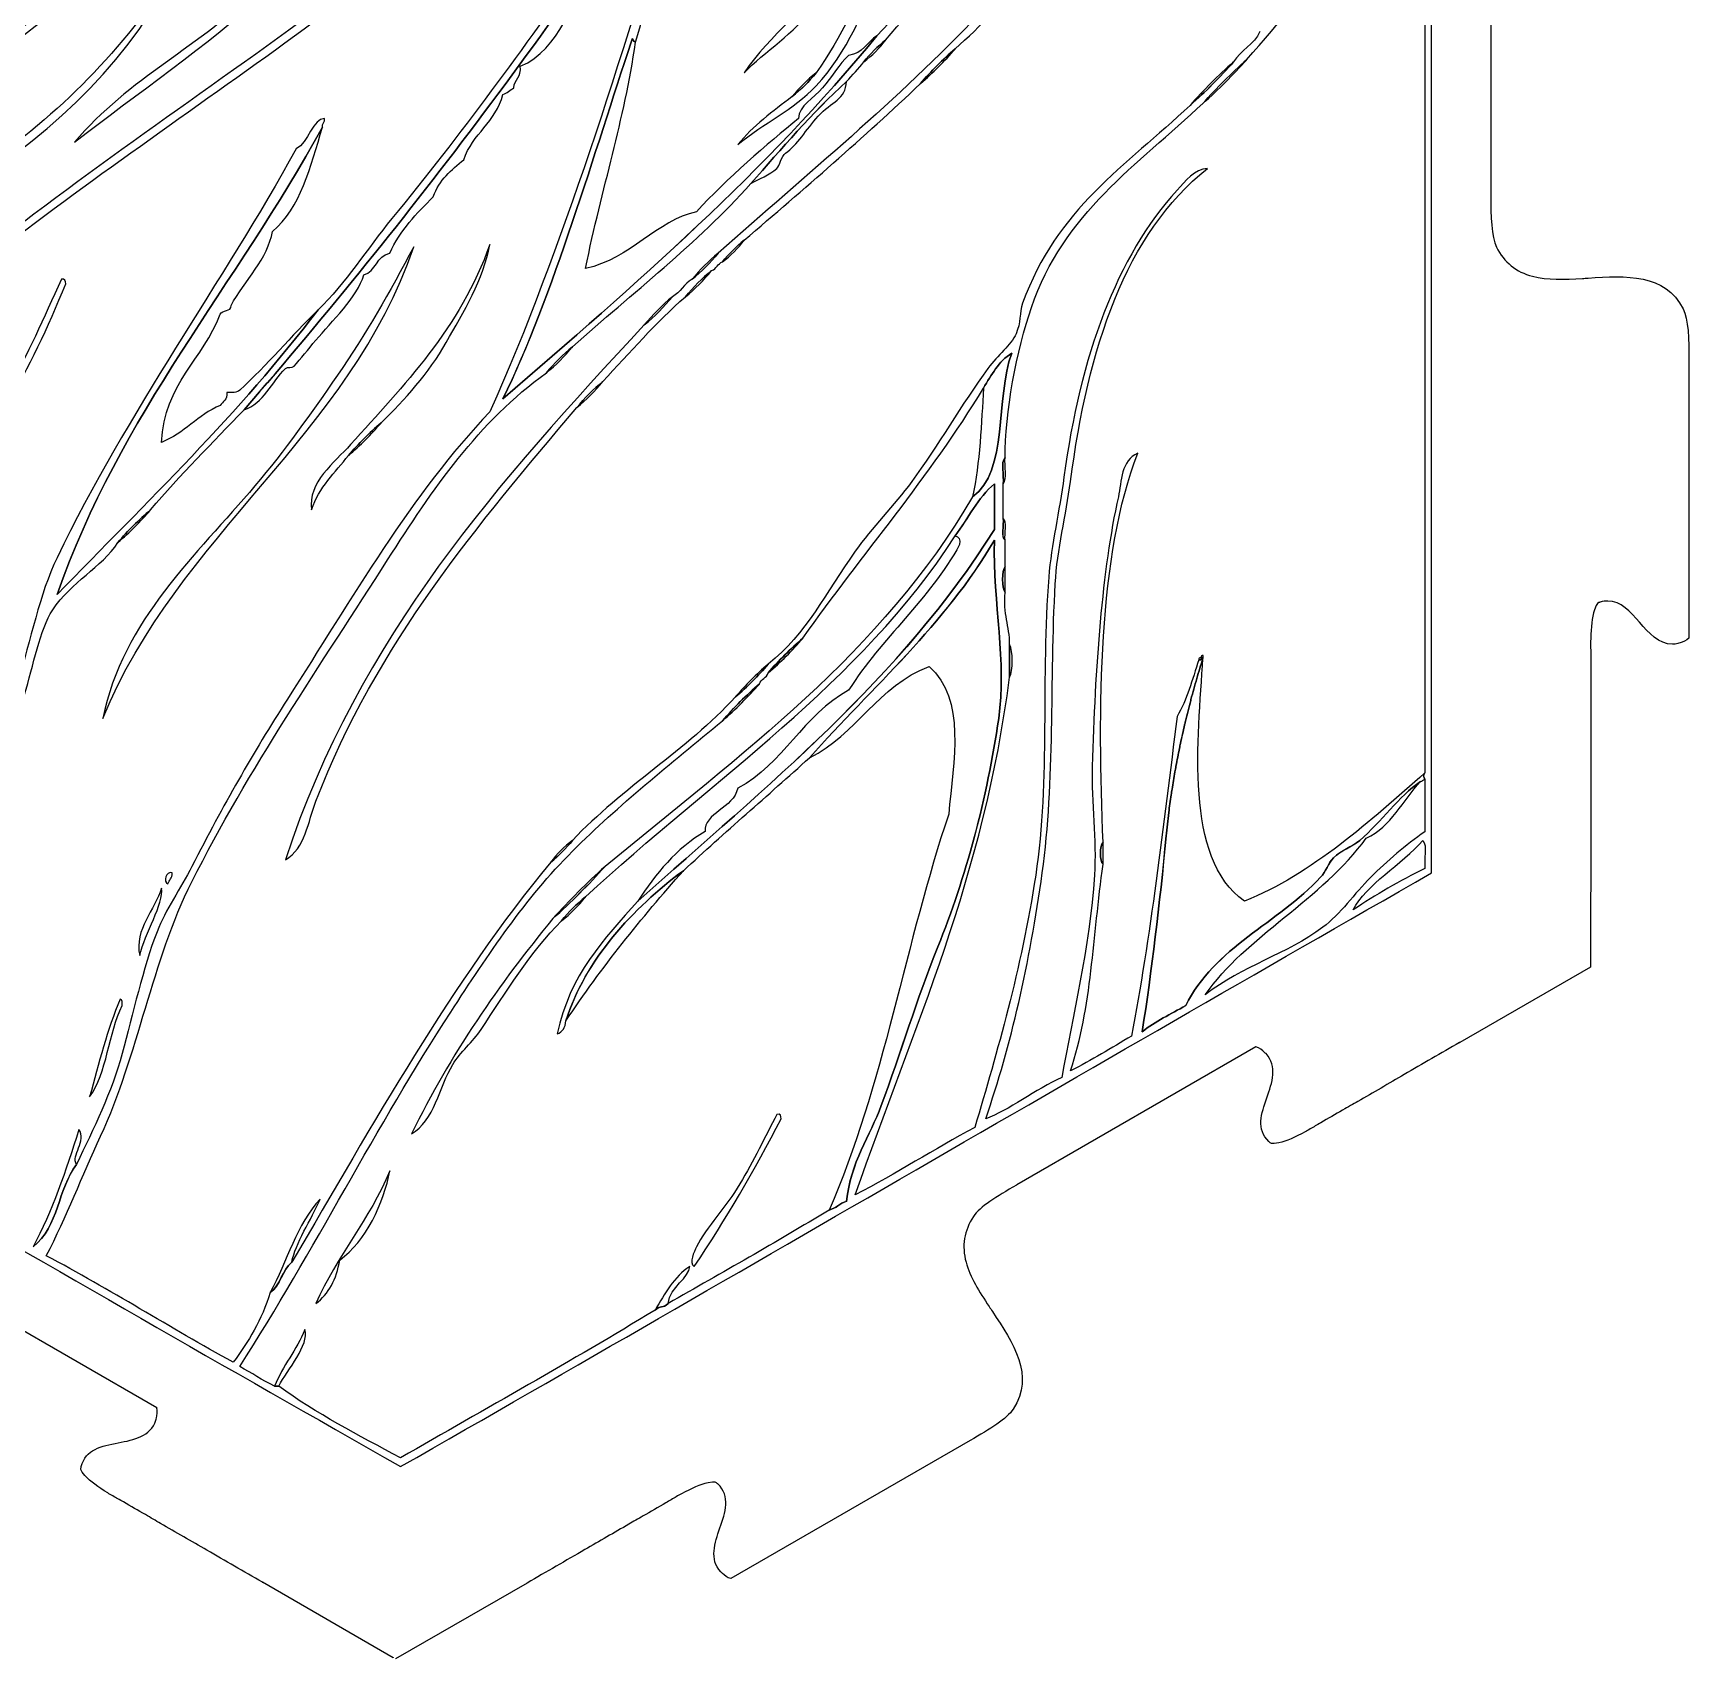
# Model space of a CAD drawing. Extents: x 6 to 396, y 3 to 221.
# Drawn here: x 266.9 to 396.4, y 3.6 to 130.7 of the extents above; entities that cross this region are included whole.
import ezdxf

# ---------------------------------------------------------------- set-up
doc = ezdxf.new("R2010")
doc.units = 0
doc.layers.get('0').update_dxf_attribs({"linetype": 'CONTINUOUS'})

msp = doc.modelspace()

# ---------------------------------------------------------------- linework, layer by layer
at = {"color": 2}
for points in [[(380.96475, 139.75725), (380.96325, 118.1475), (380.95875, 118.15125), (380.9565, 118.1505)], [(396.447, 105.00825), (396.447, 83.40225)], [(388.773, 69.42075), (388.7715, 69.42075), (388.74375, 57.67425)]]:
    msp.add_lwpolyline(points, dxfattribs=at)
at = {"color": 5}
for points in [[(333.6195, 130.1835)], [(330.72825, 128.9925)], [(361.85625, 128.652)], [(328.176, 127.632)], [(336.34125, 126.7815)], [(357.4335, 125.08125)], [(325.7955, 121.33875)], [(320.5215, 113.514)], [(320.862, 112.833)], [(316.94925, 110.112)], [(317.97, 110.112)], [(309.12525, 106.19925)], [(343.485, 105.68925)], [(286.67175, 104.49825)], [(283.0995, 102.79725)], [(309.46575, 101.43675)], [(291.60525, 97.69425)], [(342.97425, 97.524)], [(276.12525, 93.44175)], [(342.80475, 92.7615)], [(339.40275, 90.72075)], [(342.97425, 86.9775)], [(327.156, 83.406)], [(343.31475, 82.89525)], [(358.44075, 81.831)], [(358.44375, 81.87525)], [(358.45425, 82.0455)], [(358.45425, 81.87525)], [(323.75325, 79.83375)], [(321.88275, 78.81375)], [(375.804, 72.8595)], [(307.4235, 65.88525)], [(350.6295, 65.715)], [(277.4865, 64.18425)], [(310.146, 63.16425)], [(307.59375, 61.4625)], [(275.27475, 58.57125)], [(337.70175, 59.2515)], [(273.744, 55.16925)], [(308.6145, 53.46825)], [(325.1145, 46.15425)], [(270.51225, 44.96325)], [(290.92425, 34.75725)], [(285.48075, 32.20575)], [(315.58875, 30.84525)], [(288.20325, 29.31375)]]:
    msp.add_lwpolyline(points, close=True, dxfattribs=at)
at = {"color": 7}
for points in [[(269.4915, 111.132)], [(290.754, 103.9875)], [(288.71325, 93.44175)], [(375.804, 65.376)], [(367.80975, 60.783)], [(329.19675, 38.66925)]]:
    msp.add_lwpolyline(points, close=True, dxfattribs=at)
at = {"color": 1}
for points in [[(388.752, 57.67575), (378.52125, 51.7635), (378.51675, 51.765), (378.52275, 51.771), (378.51825, 51.7725), (378.51675, 51.771)], [(362.5845, 51.4245), (362.5875, 51.4275), (362.574, 51.4275), (343.8705, 40.62675), (343.872, 40.62975), (343.863, 40.62375)], [(276.60675, 23.18325), (276.6105, 23.1825), (276.60375, 23.1945), (257.89875, 33.9915), (257.90175, 33.9915), (257.892, 33.996)], [(340.2285, 20.64), (321.513, 9.83475)], [(295.10325, 3.64725), (284.86875, 9.5505), (284.868, 9.555), (284.87625, 9.5535), (284.8755, 9.558), (284.87325, 9.55875)], [(305.574, 9.49125), (305.5695, 9.49275), (295.2735, 3.56325)]]:
    msp.add_lwpolyline(points, dxfattribs=at)
at = {"color": 7}
for points in [[(314.0595, 130.01325), (317.48475, 142.10175), (321.255, 155.16825), (325.28625, 166.92525)], [(248.39775, 125.079), (261.85575, 135.831), (274.5015, 147.396), (284.799, 161.31)], [(376.31475, 65.0355), (376.31475, 96.2205), (376.31475, 127.4055), (376.31475, 158.5905)], [(270.1725, 122.18925), (279.93975, 129.828), (291.85875, 136.791), (296.538, 150.08475)], [(283.43925, 101.2665), (296.42325, 116.23575), (308.4465, 132.16575), (319.3305, 149.23425)], [(361.85775, 128.65275), (367.16925, 134.511), (371.53575, 141.315), (375.63525, 148.38525)], [(375.80325, 148.3815), (375.80325, 123.2055), (375.80325, 98.0325), (375.80325, 72.8565)], [(346.54875, 147.363), (342.27525, 141.52125), (337.866, 135.723), (332.9415, 130.52325)], [(333.62175, 130.18275), (338.268, 135.6825), (342.924, 141.16875), (347.229, 147.02325)], [(265.91925, 130.35225), (272.2005, 135.26475), (278.7945, 140.022), (284.63025, 145.32075)], [(328.17675, 126.6105), (333.00675, 131.72025), (333.89475, 140.484), (338.04225, 146.34225)], [(317.28975, 142.94025), (312.81525, 128.5905), (308.47125, 114.11025), (302.66025, 101.09625)], [(255.03225, 106.02825), (269.48625, 119.1315), (287.163, 129.01125), (301.8105, 141.9195)], [(339.06225, 129.50325), (343.0245, 133.03425), (346.66425, 137.35425), (349.60875, 141.75075)], [(299.601, 140.7285), (282.23925, 126.22575), (261.46875, 115.131), (246.5295, 98.2035)], [(310.146, 136.476), (305.28, 129.5055), (300.396, 122.80725), (295.0065, 116.23425)], [(329.367, 136.13625), (327.6255, 132.54075), (324.57525, 130.69725), (322.56225, 127.63125)], [(333.1095, 136.9875), (331.6065, 133.6275), (330.141, 130.3185), (328.176, 127.63125)], [(241.0845, 103.30725), (251.97075, 114.53475), (270.138, 119.95425), (277.656, 135.11625)], [(277.656, 135.11625), (273.53175, 128.9385), (268.51425, 123.9315), (262.347, 119.80725)], [(284.46075, 134.0955), (280.1295, 129.79875), (274.41225, 127.21725), (270.1725, 122.18925)], [(267.789, 132.56325), (262.8045, 128.40375), (257.733, 124.19775), (252.30975, 120.65625)], [(340.9335, 132.22425), (334.61175, 125.505), (327.41025, 119.6655), (320.5215, 113.514)], [(322.56225, 127.63125), (324.1395, 129.2985), (326.4915, 130.71975), (328.005, 132.73425)], [(362.87775, 130.86375), (362.46525, 129.8025), (361.3905, 129.40275), (360.837, 128.4825)], [(332.9415, 130.52325), (324.28275, 119.96025), (314.00625, 111.015), (303.684, 102.117)], [(303.684, 102.117), (307.5675, 110.01825), (310.93425, 121.72275), (313.71975, 130.01325)], [(313.71975, 130.01325), (313.91625, 130.599), (313.674, 130.18875), (314.0595, 130.01325)], [(331.92075, 128.48175), (332.41575, 129.12), (332.9835, 129.687), (333.62175, 130.18275)], [(330.56025, 126.951), (331.03125, 127.44375), (331.4895, 127.94925), (331.92075, 128.48175)], [(336.34125, 126.78225), (337.1775, 127.76025), (338.085, 128.66775), (339.06225, 129.50325)], [(360.837, 128.4825), (359.77425, 127.27725), (358.64025, 126.14325), (357.435, 125.0805)], [(358.45575, 125.25075), (359.51925, 126.45525), (360.6525, 127.59), (361.85775, 128.65275)], [(323.076, 118.956), (325.4985, 121.69425), (327.858, 124.49325), (330.56025, 126.951)], [(328.176, 127.63125), (327.624, 126.93675), (327, 126.31275), (326.3055, 125.76075)], [(322.053, 122.01825), (324.11925, 123.70275), (326.382, 124.713), (328.17675, 126.6105)], [(326.3055, 125.76075), (324.78825, 124.61325), (323.25375, 123.48225), (322.053, 122.01825)], [(322.56225, 114.53475), (327.2325, 118.53975), (331.8945, 122.553), (336.34125, 126.78225)], [(357.435, 125.0805), (352.38225, 120.3345), (346.97925, 116.9775), (344.337, 109.6005)], [(345.018, 109.2615), (347.5365, 116.61975), (353.2785, 120.40125), (358.45575, 125.25075)], [(268.81125, 86.80725), (273.75225, 100.974), (282.8295, 111.0045), (289.563, 123.37875)], [(289.7325, 124.059), (288.84675, 124.062), (288.45525, 122.18475), (287.52225, 121.677)], [(289.563, 123.37875), (289.54125, 123.684), (289.77075, 123.73725), (289.7325, 124.059)], [(287.52225, 121.677), (281.757, 111.27525), (274.3515, 101.16075), (268.81125, 89.6985)], [(348.078, 95.6535), (349.45725, 106.1325), (352.3635, 115.023), (358.79475, 120.14775)], [(358.79475, 120.14775), (357.8295, 120.11625), (357.0315, 119.1225), (356.4135, 118.44675)], [(309.1275, 106.1985), (313.82775, 110.40075), (318.8655, 114.264), (323.076, 118.956)], [(356.4135, 118.44675), (351.69075, 113.28675), (348.825, 105.41775), (347.56875, 95.99325)], [(295.0065, 116.23425), (293.052, 113.85), (291.41175, 111.1845), (289.22325, 109.0905)], [(272.3835, 77.11125), (278.2875, 91.506), (291.70275, 99.29625), (296.70825, 114.02325)], [(296.70825, 114.02325), (294.84375, 110.472), (292.9275, 107.1315), (290.754, 103.9875)], [(302.66175, 114.19425), (300.3675, 107.6805), (295.8945, 103.1355), (291.7755, 98.54475)], [(299.25975, 106.53975), (300.61575, 108.93), (302.15775, 111.456), (302.66175, 114.19425)], [(320.86125, 112.83375), (321.357, 113.472), (321.924, 114.039), (322.56225, 114.53475)], [(320.5215, 113.514), (319.9125, 112.7625), (319.2315, 112.0815), (318.48, 111.4725)], [(320.01075, 112.1535), (320.406, 112.26825), (320.46675, 112.71825), (320.86125, 112.83375)], [(269.151, 111.4725), (266.38275, 105.387), (264.0105, 99.99375), (259.96575, 95.313)], [(269.4915, 111.132), (269.47275, 111.33975), (269.4405, 111.53475), (269.151, 111.4725)], [(318.48, 111.4725), (317.86725, 111.12225), (317.562, 110.463), (316.9485, 110.112)], [(317.97, 110.112), (318.579, 110.86275), (319.25925, 111.543), (320.01075, 112.1535)], [(259.2855, 93.612), (263.622, 98.85825), (266.6625, 104.14125), (269.4915, 111.132)], [(311.5065, 103.47825), (313.6185, 105.73125), (315.627, 108.08775), (317.97, 110.112)], [(316.9485, 110.112), (316.2825, 109.3035), (315.54525, 108.56625), (314.7375, 107.901)], [(289.22325, 109.0905), (283.09425, 100.9875), (275.814, 94.03575), (268.81125, 86.80725)], [(342.97575, 97.524), (342.921, 100.94175), (343.89525, 105.98325), (345.018, 109.2615)], [(344.337, 109.6005), (344.0655, 108.84225), (344.20575, 108.06825), (343.82625, 107.21925)], [(314.7375, 107.901), (303.51975, 95.81475), (292.43325, 83.5965), (286.671, 66.05625)], [(294.156, 100.245), (296.022, 102.08325), (297.867, 104.085), (299.25975, 106.53975)], [(307.086, 104.15775), (307.69575, 104.90925), (308.37525, 105.5895), (309.1275, 106.1985)], [(343.82625, 107.21925), (343.4265, 106.32225), (342.38775, 105.55425), (341.6145, 104.4975)], [(343.485, 105.6885), (342.189, 102.2205), (343.22625, 96.4215), (340.42275, 94.46175)], [(341.27325, 102.96675), (341.8935, 103.9905), (342.456, 105.07275), (343.485, 105.6885)], [(290.754, 103.9875), (288.68625, 100.9965), (286.62525, 98.0655), (284.2905, 95.31225)], [(294.66825, 89.52975), (298.15275, 95.00175), (301.77975, 100.353), (307.086, 104.15775)], [(341.6145, 104.4975), (339.60525, 101.7465), (337.66425, 98.36025), (335.661, 95.65275)], [(309.465, 101.43675), (310.074, 102.18825), (310.75425, 102.86925), (311.5065, 103.47825)], [(327.15525, 83.40525), (331.79025, 89.99625), (337.05375, 95.9595), (341.27325, 102.96675)], [(276.12525, 93.44175), (278.43525, 96.17775), (280.97625, 98.68275), (283.43925, 101.2665)], [(302.66025, 101.09625), (296.5965, 94.77), (291.8235, 86.43525), (286.8405, 78.64275)], [(289.05225, 70.6485), (293.84475, 83.0685), (301.764, 92.3115), (309.465, 101.43675)], [(291.60525, 97.69425), (292.3845, 98.616), (293.235, 99.46575), (294.156, 100.245)], [(291.7755, 98.54475), (290.499, 97.12275), (288.4215, 95.619), (288.71325, 93.44175)], [(288.71325, 93.44175), (289.30125, 95.23425), (290.56725, 96.351), (291.60525, 97.69425)], [(342.80625, 95.48325), (342.91425, 96.11175), (342.58575, 97.1775), (342.97575, 97.524)], [(350.631, 67.41675), (350.211, 77.74575), (350.22, 90.015), (353.352, 97.8645)], [(353.352, 97.8645), (352.00875, 97.326), (352.08825, 95.652), (351.82125, 94.4625)], [(347.56875, 95.99325), (347.2185, 93.36825), (346.584, 90.71475), (346.3785, 88.1685)], [(284.2905, 95.31225), (279.71925, 89.922), (273.94425, 84.8085), (272.3835, 77.11125)], [(335.661, 95.65275), (334.28175, 93.7875), (332.5365, 92.049), (331.23825, 90.20925)], [(339.063, 91.3995), (340.07175, 92.77275), (340.84275, 94.383), (342.12525, 95.48175)], [(342.12525, 95.48175), (342.12525, 94.2915), (342.12525, 93.1005), (342.12525, 91.9095)], [(342.80625, 92.7615), (342.80625, 93.669), (342.80625, 94.57575), (342.80625, 95.48325)], [(346.88775, 87.6585), (347.0355, 90.33075), (347.7315, 93.0165), (348.078, 95.6535)], [(273.57375, 90.89025), (274.353, 91.812), (275.2035, 92.66175), (276.12525, 93.44175)], [(340.42275, 94.46175), (333.3525, 82.31025), (322.2105, 74.23125), (311.676, 65.544)], [(351.82125, 94.4625), (350.547, 88.77975), (349.989, 81.01275), (349.77975, 73.3695)], [(342.97575, 91.0605), (342.588, 91.29675), (342.91275, 92.24475), (342.80625, 92.7615)], [(268.47075, 85.617), (269.91975, 87.81375), (272.29575, 88.914), (273.57375, 90.89025)], [(310.146, 63.1635), (320.01675, 72.3435), (331.6005, 79.8105), (339.063, 91.3995)], [(342.12525, 91.9095), (334.81875, 80.22225), (324.258, 71.787), (314.22825, 62.82225)], [(327.666, 74.049), (332.60625, 79.59825), (338.25675, 84.438), (342.1245, 91.059)], [(342.1245, 91.059), (342.01275, 86.09475), (343.101, 81.5385), (342.46425, 77.1105)], [(342.97575, 89.01975), (342.97575, 89.7), (342.97575, 90.3795), (342.97575, 91.0605)], [(268.81125, 89.6985), (267.438, 86.85825), (266.75625, 83.229), (265.749, 80.00325)], [(279.35925, 64.3545), (283.7805, 73.149), (289.482, 81.38325), (294.66825, 89.52975)], [(331.23825, 90.20925), (328.91175, 86.91375), (327.4635, 83.79675), (324.435, 81.36375)], [(342.97575, 86.97825), (342.6945, 87.27225), (342.6945, 88.72575), (342.97575, 89.01975)], [(346.3785, 88.1685), (345.74775, 80.37975), (346.4955, 72.34425), (345.35775, 64.86525)], [(343.31625, 82.896), (343.33575, 84.38925), (342.771, 85.29975), (342.97575, 86.97825)], [(345.867, 65.03475), (346.87875, 72.2865), (346.461, 79.95225), (346.88775, 87.6585)], [(266.259, 78.98325), (266.9685, 81.24675), (267.45, 84.0705), (268.47075, 85.617)], [(324.43425, 80.6835), (325.2705, 81.6615), (326.17725, 82.569), (327.15525, 83.40525)], [(343.31625, 80.34375), (343.31625, 81.195), (343.31625, 82.0455), (343.31625, 82.896)], [(358.1145, 81.705), (357.60075, 80.17725), (357.19275, 78.54375), (356.4135, 77.28225)], [(357.9585, 80.2455), (358.11525, 80.784), (358.2765, 81.31275), (358.4415, 81.831)], [(358.28475, 81.705), (358.22775, 81.705), (358.1715, 81.705), (358.1145, 81.705)], [(358.44075, 81.87525), (358.3125, 81.8955), (358.29375, 81.80475), (358.28475, 81.705)], [(358.4445, 81.87525), (358.443, 81.87525), (358.44225, 81.87525), (358.44075, 81.87525)], [(358.4415, 81.831), (358.446, 81.846), (358.4505, 81.861), (358.455, 81.87525)], [(358.455, 81.87525), (358.4505, 81.876), (358.449, 81.87525), (358.4445, 81.87525)], [(324.435, 81.36375), (323.655, 80.44275), (322.80525, 79.59225), (321.8835, 78.813)], [(323.75325, 79.833), (323.86875, 80.22825), (324.31875, 80.28825), (324.43425, 80.6835)], [(331.239, 39.86025), (335.78475, 52.8345), (341.33175, 64.809), (343.31625, 80.34375)], [(320.862, 76.941), (321.7545, 77.976), (322.71825, 78.9405), (323.75325, 79.833)], [(357.501, 78.6015), (357.648, 79.155), (357.7995, 79.6995), (357.9555, 80.235)], [(357.9555, 80.235), (357.95625, 80.238), (357.957, 80.24175), (357.9585, 80.2455)], [(286.8405, 78.64275), (284.0895, 74.34), (281.84475, 70.392), (279.35625, 65.54475)], [(321.8835, 78.813), (318.063, 74.63925), (313.00275, 71.70375), (309.126, 67.58625)], [(357.07425, 76.90875), (357.20475, 77.454), (357.3405, 77.99175), (357.48075, 78.52275)], [(357.48075, 78.52275), (357.4875, 78.549), (357.49425, 78.576), (357.501, 78.6015)], [(309.12525, 66.73575), (312.76575, 70.37625), (316.77075, 73.5465), (320.862, 76.941)], [(342.46425, 77.1105), (341.5785, 70.94625), (339.87075, 64.60275), (337.70175, 59.25)], [(356.4135, 77.28225), (355.3725, 68.8185), (354.29475, 59.8005), (352.842, 52.27725)], [(356.682, 75.168), (356.7855, 75.65625), (356.8965, 76.13775), (357.009, 76.61775)], [(357.009, 76.61775), (357.0315, 76.71375), (357.05175, 76.81275), (357.07425, 76.90875)], [(356.607, 74.793), (356.6325, 74.9175), (356.655, 75.04425), (356.682, 75.168)], [(317.8005, 65.20425), (321.0285, 68.21325), (324.3945, 71.08425), (327.666, 74.049)], [(356.32875, 73.392), (356.41575, 73.863), (356.511, 74.328), (356.607, 74.793)], [(349.77975, 73.3695), (349.70175, 70.52475), (350.13375, 67.6185), (349.95, 64.8645)], [(356.0205, 71.58675), (356.091, 72.03975), (356.1705, 72.48825), (356.25075, 72.936)], [(356.25075, 72.936), (356.27775, 73.0875), (356.30025, 73.24125), (356.32875, 73.392)], [(375.80325, 72.8565), (375.59925, 72.633), (375.738, 72.58875), (375.80325, 72.3465)], [(355.95825, 71.1435), (355.98, 71.29125), (355.998, 71.43975), (356.0205, 71.58675)], [(375.46425, 72.18), (373.7235, 71.037), (372.4155, 69.051), (370.701, 67.587)], [(371.21175, 67.75725), (373.18425, 68.67525), (374.04375, 70.7085), (375.46425, 72.18)], [(375.80325, 72.3465), (375.80325, 70.986), (375.80325, 69.6255), (375.80325, 68.2635)], [(286.671, 66.05625), (288.22575, 66.94875), (288.4455, 69.0765), (289.05225, 70.6485)], [(355.76325, 69.76275), (355.82175, 70.22475), (355.88925, 70.6845), (355.95825, 71.1435)], [(355.5615, 67.9275), (355.61925, 68.54025), (355.68675, 69.15225), (355.76325, 69.76275)], [(309.126, 67.58625), (308.63025, 66.948), (308.06325, 66.381), (307.425, 65.88525)], [(350.631, 65.715), (350.349, 65.89875), (350.349, 67.233), (350.631, 67.41675)], [(353.69025, 52.6185), (354.42375, 57.34125), (355.05975, 62.56125), (355.5615, 67.9275)], [(358.62375, 55.50975), (361.71825, 60.01425), (367.78875, 63.01425), (371.21175, 67.75725)], [(370.701, 67.587), (370.083, 67.05975), (369.23175, 66.795), (368.6595, 66.2265)], [(370.191, 62.1435), (371.16675, 64.11675), (374.01225, 65.6925), (375.6345, 67.58625)], [(375.80325, 68.2635), (374.27325, 67.19925), (372.8685, 66.00975), (371.55075, 64.692)], [(375.6345, 67.58625), (376.02525, 67.18425), (375.6945, 66.06), (375.804, 65.376)], [(299.5995, 54.14775), (302.538, 58.65375), (305.436, 63.0465), (309.12525, 66.73575)], [(368.6595, 66.2265), (368.22975, 65.799), (368.055, 65.14125), (367.6395, 64.69575)], [(214.719, 65.376), (241.58775, 49.66125), (268.536, 34.029), (295.6875, 18.59775)], [(279.35625, 65.54475), (278.4705, 63.81975), (277.2975, 62.15775), (276.6345, 60.4425)], [(307.425, 65.88525), (299.65275, 56.478), (293.54025, 45.41025), (287.18325, 34.587)], [(295.6875, 18.59775), (322.6335, 34.005), (349.368, 49.62825), (376.31475, 65.0355)], [(311.676, 65.544), (310.38525, 64.11225), (309.02475, 62.75175), (307.593, 61.46175)], [(308.61525, 53.46675), (310.11375, 58.26225), (313.8555, 62.28825), (317.8005, 65.20425)], [(345.35775, 64.86525), (344.2245, 57.41775), (342.3375, 51.063), (340.59525, 45.1335)], [(341.445, 45.813), (343.4295, 51.53025), (344.87925, 57.942), (345.867, 65.03475)], [(349.95, 64.8645), (349.56225, 59.08275), (348.24675, 53.84325), (347.3985, 49.0455)], [(348.07875, 49.55625), (349.7415, 54.50775), (349.81875, 60.05625), (350.631, 65.715)], [(375.804, 65.376), (373.8105, 64.42125), (371.94375, 63.33975), (370.191, 62.1435)], [(272.21475, 44.4525), (275.20725, 50.87625), (276.20025, 58.07325), (279.35925, 64.3545)], [(367.6395, 64.69575), (364.31175, 61.1295), (359.31, 59.18175), (357.093, 54.66)], [(371.55075, 64.692), (370.3065, 63.45), (369.1845, 61.8105), (367.80975, 60.783)], [(314.22825, 62.82225), (311.60475, 59.88975), (308.892, 57.04575), (307.935, 52.44675)], [(308.274, 61.2915), (308.82675, 61.98675), (309.45075, 62.61), (310.146, 63.1635)], [(307.593, 61.46175), (303.39825, 56.358), (299.586, 50.87175), (296.5365, 44.622)], [(301.98, 52.7865), (303.89025, 55.6515), (305.844, 58.8825), (308.274, 61.2915)], [(276.6345, 60.4425), (275.5425, 57.618), (274.74, 53.9925), (273.91275, 50.91675)], [(367.80975, 60.783), (365.01375, 58.69275), (361.49025, 57.75525), (358.62375, 55.50975)], [(337.70175, 59.25), (336.04125, 55.155), (334.8165, 50.96775), (333.279, 46.833)], [(357.093, 54.66), (355.93275, 54.0045), (354.702, 53.421), (353.69025, 52.6185)], [(283.10025, 26.42175), (288.89625, 35.43975), (293.7735, 45.21375), (299.5995, 54.14775)], [(307.935, 52.44675), (308.35575, 52.59375), (308.55975, 52.956), (308.61525, 53.46675)], [(299.76825, 50.06475), (300.34125, 51.0075), (301.33575, 51.8205), (301.98, 52.7865)], [(352.842, 52.27725), (351.291, 51.333), (349.73325, 50.3955), (348.07875, 49.55625)], [(273.91275, 50.91675), (273.08775, 47.84775), (271.65975, 45.0615), (270.34125, 42.2415)], [(296.5365, 44.622), (298.317, 45.6315), (298.7055, 48.31425), (299.76825, 50.06475)], [(347.3985, 49.0455), (345.37875, 48.11625), (343.209, 46.43175), (341.445, 45.813)], [(333.279, 46.833), (332.409, 44.49375), (330.873, 42.378), (330.558, 39.34875)], [(267.96225, 35.097), (269.5785, 38.133), (270.759, 41.32725), (272.21475, 44.4525)], [(340.59525, 45.1335), (337.41225, 43.44), (334.47075, 41.505), (331.239, 39.86025)], [(270.34125, 42.2415), (268.85175, 40.28925), (268.956, 37.4115), (266.93925, 35.77725)], [(330.558, 39.34875), (330.02925, 39.198), (329.76525, 38.78175), (329.19675, 38.66925)], [(329.19675, 38.66925), (325.08, 36.15225), (320.826, 33.7725), (316.6095, 31.3545)], [(282.59025, 26.76225), (277.647, 29.47275), (272.96175, 32.44275), (267.96225, 35.097)], [(287.18325, 34.587), (286.4235, 33.9855), (286.29075, 32.75775), (285.4815, 32.205)], [(285.4815, 32.205), (284.832, 30.07725), (283.782, 28.3485), (282.59025, 26.76225)], [(316.6095, 31.3545), (316.16175, 30.94125), (316.0365, 31.25925), (315.58875, 30.8445)], [(315.58875, 30.8445), (309.08475, 26.85975), (302.32275, 23.13075), (295.6875, 19.27725)], [(285.822, 24.891), (284.87325, 25.35975), (284.0205, 25.9245), (283.10025, 26.42175)], [(286.16175, 24.891), (286.0485, 24.891), (285.93525, 24.891), (285.822, 24.891)], [(295.6875, 19.27725), (292.4115, 21.04725), (289.065, 22.74825), (286.16175, 24.891)]]:
    msp.add_open_spline(points, degree=3, dxfattribs=at)
at = {"color": 5}
for points in [[(319.33125, 149.23425), (308.4465, 132.16575), (296.42325, 116.23575), (283.44, 101.2665)], [(305.043, 128.14275), (308.30175, 129.42), (308.7255, 133.533), (311.50725, 135.2865)], [(303.68175, 102.11775), (314.004, 111.01575), (324.2805, 119.961), (332.93925, 130.524)], [(313.7175, 130.014), (310.932, 121.72275), (307.56525, 110.019), (303.68175, 102.11775)], [(310.14525, 112.323), (311.445, 118.6845), (313.167, 123.837), (314.05725, 130.014)], [(314.05725, 130.014), (313.67175, 130.1895), (313.914, 130.59975), (313.7175, 130.014)], [(332.93925, 130.524), (332.17575, 130.03875), (331.8405, 129.1275), (330.72825, 128.9925)], [(333.6195, 130.1835), (332.9805, 129.68775), (332.4135, 129.12075), (331.9185, 128.4825)], [(331.9185, 128.4825), (332.55675, 128.97825), (333.123, 129.54525), (333.6195, 130.1835)], [(330.72825, 128.9925), (329.9925, 128.30625), (329.4135, 127.29675), (328.68675, 126.44175)], [(336.34125, 126.7815), (337.31925, 127.61775), (338.22675, 128.52525), (339.06225, 129.5025)], [(339.06225, 129.5025), (338.085, 128.667), (337.1775, 127.7595), (336.34125, 126.7815)], [(357.4335, 125.08125), (358.638, 126.144), (359.772, 127.278), (360.8355, 128.48325)], [(360.8355, 128.48325), (359.63025, 127.41975), (358.497, 126.285), (357.4335, 125.08125)], [(361.85625, 128.652), (360.651, 127.58925), (359.51775, 126.45525), (358.45425, 125.25)], [(358.45425, 125.25), (359.6595, 126.3135), (360.79275, 127.4475), (361.85625, 128.652)], [(304.533, 126.44175), (304.57575, 127.1355), (305.16675, 127.281), (305.043, 128.14275)], [(330.558, 126.95175), (327.85575, 124.494), (325.4955, 121.695), (323.07375, 118.95675)], [(328.176, 127.632), (327.4815, 127.08), (326.8575, 126.45525), (326.3055, 125.7615)], [(326.3055, 125.7615), (327, 126.3135), (327.624, 126.9375), (328.176, 127.632)], [(328.34625, 124.23), (329.376, 125.36775), (330.5175, 125.5605), (330.558, 126.95175)], [(300.62025, 120.828), (301.3125, 122.8575), (303.123, 123.768), (303.6825, 125.931)], [(303.6825, 125.931), (304.0365, 126.03075), (304.23225, 126.28875), (304.533, 126.44175)], [(328.68675, 126.44175), (328.01475, 125.64975), (326.81475, 125.03175), (326.81475, 124.05975)], [(289.563, 123.3795), (282.8295, 111.0045), (273.7515, 100.974), (268.81125, 86.808)], [(285.651, 115.21425), (287.859, 117.03225), (288.64725, 120.27), (289.563, 123.3795)], [(326.81475, 124.05975), (324.37425, 122.06775), (321.20025, 119.36175), (318.81975, 116.74575)], [(325.7955, 121.33875), (326.7, 121.965), (327.40725, 123.192), (328.34625, 124.23)], [(298.23825, 117.9375), (298.6785, 119.25525), (299.67225, 120.01875), (300.62025, 120.828)], [(325.11525, 120.147), (325.33125, 120.34125), (325.45425, 121.1025), (325.7955, 121.33875)], [(323.07375, 118.95675), (323.7, 119.33175), (324.53925, 119.6325), (325.11525, 120.147)], [(294.83625, 113.51475), (295.63725, 115.3215), (296.952, 116.61525), (298.23825, 117.9375)], [(318.81975, 116.74575), (315.75225, 116.115), (313.668, 113.061), (310.14525, 112.323)], [(282.41925, 109.43175), (283.4655, 111.29475), (285.33825, 113.178), (285.651, 115.21425)], [(320.862, 112.833), (321.50025, 113.32875), (322.06725, 113.89575), (322.563, 114.534)], [(322.563, 114.534), (321.924, 114.03825), (321.35775, 113.472), (320.862, 112.833)], [(292.7955, 111.813), (293.77125, 112.0845), (293.7855, 113.3175), (294.83625, 113.51475)], [(320.5215, 113.514), (319.77, 112.90425), (319.08975, 112.22325), (318.48, 111.4725)], [(318.48, 111.4725), (319.23225, 112.0815), (319.9125, 112.7625), (320.5215, 113.514)], [(289.053, 106.71), (290.26125, 108.13875), (292.34025, 110.12925), (292.7955, 111.813)], [(317.97, 110.112), (318.72075, 110.721), (319.401, 111.40125), (320.01075, 112.1535)], [(320.01075, 112.1535), (319.26, 111.543), (318.579, 110.86275), (317.97, 110.112)], [(316.94925, 110.112), (316.14075, 109.44525), (315.4035, 108.708), (314.73825, 107.901)], [(314.73825, 107.901), (315.54675, 108.56625), (316.28325, 109.3035), (316.94925, 110.112)], [(268.81125, 86.808), (275.814, 94.0365), (283.09425, 100.98825), (289.22325, 109.09125)], [(281.56875, 108.75075), (281.72925, 109.10025), (282.44475, 108.8955), (282.41925, 109.43175)], [(289.22325, 109.09125), (287.14425, 107.031), (285.258, 104.77725), (283.0995, 102.79725)], [(276.975, 98.71575), (277.21275, 103.35375), (280.25625, 105.18675), (281.56875, 108.75075)], [(287.352, 104.6685), (287.88225, 105.26175), (288.4575, 106.00575), (289.053, 106.71)], [(309.12525, 106.19925), (308.37375, 105.59025), (307.6935, 104.91), (307.08375, 104.1585)], [(307.08375, 104.1585), (307.83525, 104.7675), (308.5155, 105.44775), (309.12525, 106.19925)], [(340.42275, 94.4625), (343.22625, 96.42225), (342.18975, 102.222), (343.485, 105.68925)], [(343.485, 105.68925), (342.456, 105.0735), (341.8935, 103.99125), (341.27325, 102.9675)], [(283.44, 101.2665), (284.9685, 101.7375), (285.60975, 103.4625), (286.67175, 104.49825)], [(286.67175, 104.49825), (286.82925, 104.652), (287.20275, 104.50275), (287.352, 104.6685)], [(282.07875, 102.627), (282.14325, 102.05175), (281.784, 101.90175), (281.56875, 101.607)], [(283.0995, 102.79725), (282.89775, 102.6015), (282.498, 102.60525), (282.07875, 102.627)], [(309.46575, 101.43675), (310.2165, 102.04575), (310.89675, 102.72675), (311.50725, 103.47825)], [(311.50725, 103.47825), (310.755, 102.8685), (310.07475, 102.18825), (309.46575, 101.43675)], [(341.27325, 102.9675), (341.11425, 100.32225), (341.00025, 97.0575), (340.42275, 94.4625)], [(281.56875, 101.607), (279.80325, 100.8765), (278.77875, 99.40725), (276.975, 98.71575)], [(291.60525, 97.69425), (292.52625, 98.4735), (293.37675, 99.324), (294.156, 100.245)], [(294.156, 100.245), (293.235, 99.4665), (292.38375, 98.616), (291.60525, 97.69425)], [(342.97425, 97.524), (342.58425, 97.1775), (342.91275, 96.11175), (342.80475, 95.48325)], [(342.80475, 95.48325), (343.1955, 95.82975), (342.86625, 96.8955), (342.97425, 97.524)], [(342.12525, 95.48325), (340.84275, 94.38375), (340.07175, 92.7735), (339.063, 91.401)], [(342.12525, 91.911), (342.12525, 93.102), (342.12525, 94.29225), (342.12525, 95.48325)], [(276.12525, 93.44175), (275.2035, 92.66175), (274.353, 91.812), (273.57375, 90.89025)], [(273.57375, 90.89025), (274.4955, 91.67025), (275.346, 92.52075), (276.12525, 93.44175)], [(342.80475, 92.7615), (342.91125, 92.24475), (342.5865, 91.29675), (342.97425, 91.0605)], [(342.97425, 91.0605), (342.8685, 91.57725), (343.1925, 92.52525), (342.80475, 92.7615)], [(314.22825, 62.82375), (324.258, 71.78925), (334.81875, 80.22375), (342.12525, 91.911)], [(342.1245, 91.0605), (338.256, 84.4395), (332.60625, 79.59975), (327.666, 74.0505)], [(339.40275, 90.72075), (337.03275, 86.4), (333.30825, 83.4345), (330.72825, 79.32375)], [(339.063, 91.401), (339.3615, 91.35975), (339.45, 91.10775), (339.40275, 90.72075)], [(342.46425, 77.112), (343.101, 81.54), (342.012, 86.09625), (342.1245, 91.0605)], [(342.97425, 89.019), (342.693, 88.725), (342.693, 87.2715), (342.97425, 86.9775)], [(342.97425, 86.9775), (342.97425, 87.6585), (342.97425, 88.338), (342.97425, 89.019)], [(327.156, 83.406), (326.17725, 82.56975), (325.2705, 81.66225), (324.435, 80.68425)], [(324.435, 80.68425), (325.41225, 81.51975), (326.31975, 82.42725), (327.156, 83.406)], [(343.31475, 82.89525), (343.31475, 82.04475), (343.31475, 81.19425), (343.31475, 80.343)], [(343.31475, 80.343), (343.5975, 80.80425), (343.5975, 82.4355), (343.31475, 82.89525)], [(361.686, 62.82375), (356.92275, 66.1845), (358.05825, 75.483), (358.44075, 81.83025)], [(358.44075, 81.83025), (358.2765, 81.31275), (358.11525, 80.784), (357.95775, 80.2455)], [(358.284, 81.87525), (358.13925, 81.90675), (358.1235, 81.80925), (358.11375, 81.705)], [(358.11375, 81.705), (358.17075, 81.705), (358.227, 81.705), (358.284, 81.705)], [(358.45425, 82.0455), (358.3095, 82.077), (358.29375, 81.97875), (358.284, 81.87525)], [(358.284, 81.705), (358.293, 81.80475), (358.31175, 81.8955), (358.44, 81.87525)], [(358.44, 81.87525), (358.4415, 81.87525), (358.44225, 81.87525), (358.44375, 81.87525)], [(358.45425, 81.87525), (358.44975, 81.861), (358.44525, 81.84525), (358.44075, 81.831)], [(358.44075, 81.831), (358.44525, 81.84525), (358.44975, 81.86025), (358.45425, 81.87525)], [(358.44375, 81.87525), (358.44675, 81.93075), (358.45125, 81.99), (358.45425, 82.0455)], [(358.44375, 81.87525), (358.44825, 81.8745), (358.44975, 81.876), (358.45425, 81.87525)], [(358.45425, 81.87525), (358.44975, 81.876), (358.4475, 81.8745), (358.44375, 81.87525)], [(321.88275, 78.81375), (322.8045, 79.593), (323.65425, 80.4435), (324.43425, 81.3645)], [(324.43425, 81.3645), (323.5125, 80.58525), (322.66125, 79.73475), (321.88275, 78.81375)], [(327.666, 74.0505), (331.34925, 75.86775), (333.03675, 79.67925), (337.0215, 81.195)], [(337.0215, 81.195), (339.93075, 78.58575), (338.91975, 73.85925), (338.553, 69.6285)], [(323.75325, 79.83375), (322.71825, 78.94125), (321.7545, 77.97675), (320.862, 76.94175)], [(320.862, 76.94175), (321.897, 77.83425), (322.86, 78.7995), (323.75325, 79.83375)], [(330.72825, 79.32375), (327.18, 77.4285), (325.623, 73.54275), (322.053, 71.66925)], [(357.95475, 80.235), (357.79875, 79.70025), (357.64725, 79.155), (357.50025, 78.6015)], [(357.95775, 80.2455), (357.957, 80.2425), (357.95625, 80.23875), (357.95475, 80.235)], [(357.48, 78.52275), (357.33975, 77.99175), (357.20325, 77.454), (357.0735, 76.90875)], [(357.50025, 78.6015), (357.4935, 78.57525), (357.48675, 78.54825), (357.48, 78.52275)], [(337.70175, 59.2515), (339.8715, 64.60425), (341.5785, 70.94775), (342.46425, 77.112)], [(357.00825, 76.61775), (356.89575, 76.13775), (356.78475, 75.657), (356.68125, 75.168)], [(357.0735, 76.90875), (357.05025, 76.81275), (357.03, 76.71375), (357.00825, 76.61775)], [(356.68125, 75.168), (356.655, 75.0435), (356.6325, 74.9175), (356.60625, 74.793)], [(356.60625, 74.793), (356.51025, 74.328), (356.41575, 73.863), (356.328, 73.392)], [(356.25, 72.936), (356.1705, 72.4875), (356.091, 72.039), (356.01975, 71.58675)], [(356.328, 73.392), (356.30025, 73.24125), (356.277, 73.0875), (356.25, 72.936)], [(375.804, 72.8595), (371.57325, 69.15225), (366.9555, 64.92525), (361.686, 62.82375)], [(375.80325, 72.35025), (375.738, 72.59175), (375.6, 72.636), (375.804, 72.8595)], [(322.053, 71.66925), (321.72075, 70.09125), (319.389, 69.73725), (319.5015, 68.2665)], [(356.01975, 71.58675), (355.99725, 71.43975), (355.97925, 71.29125), (355.9575, 71.1435)], [(370.70025, 67.587), (372.41475, 69.051), (373.72275, 71.037), (375.4635, 72.18)], [(375.4635, 72.18), (375.6015, 72.21225), (375.633, 72.351), (375.80325, 72.35025)], [(355.9575, 71.1435), (355.88925, 70.6845), (355.821, 70.22475), (355.7625, 69.76275)], [(338.553, 69.6285), (335.22975, 59.85075), (333.414, 48.22125), (329.1975, 38.67)], [(355.7625, 69.76275), (355.686, 69.15225), (355.6185, 68.54025), (355.56075, 67.9275)], [(307.4235, 65.88525), (308.0625, 66.381), (308.62875, 66.948), (309.1245, 67.58625)], [(309.1245, 67.58625), (308.48625, 67.0905), (307.92, 66.5235), (307.4235, 65.88525)], [(319.5015, 68.2665), (317.23425, 66.96225), (315.648, 64.97625), (314.22825, 62.82375)], [(350.6295, 67.41675), (350.3475, 67.23375), (350.3475, 65.89875), (350.6295, 65.715)], [(350.6295, 65.715), (350.6295, 66.282), (350.6295, 66.849), (350.6295, 67.41675)], [(355.56075, 67.9275), (355.059, 62.56125), (354.423, 57.342), (353.6895, 52.6185)], [(368.65875, 66.2265), (369.231, 66.79575), (370.08225, 67.0605), (370.70025, 67.587)], [(367.63875, 64.69575), (368.05425, 65.14125), (368.229, 65.79825), (368.65875, 66.2265)], [(277.82625, 65.03475), (277.32075, 65.23725), (277.095, 64.31775), (277.4865, 64.18425)], [(277.4865, 64.18425), (277.55925, 64.50825), (277.8525, 64.61175), (277.82625, 65.03475)], [(307.59375, 61.4625), (309.02625, 62.7525), (310.38675, 64.11375), (311.67675, 65.54475)], [(311.67675, 65.54475), (310.24425, 64.2555), (308.8845, 62.895), (307.59375, 61.4625)], [(308.6145, 53.46825), (311.412, 57.645), (314.50875, 61.5225), (317.79975, 65.20575)], [(317.79975, 65.20575), (313.85475, 62.289), (310.113, 58.263), (308.6145, 53.46825)], [(276.97575, 63.8445), (276.489, 62.1195), (274.833, 60.65925), (275.27475, 58.57125)], [(275.27475, 58.57125), (275.64075, 60.315), (277.209, 62.6325), (276.97575, 63.8445)], [(357.09225, 54.66), (359.30925, 59.18175), (364.311, 61.1295), (367.63875, 64.69575)], [(310.146, 63.16425), (309.45075, 62.61075), (308.8275, 61.9875), (308.274, 61.29225)], [(308.274, 61.29225), (308.96925, 61.84575), (309.59325, 62.469), (310.146, 63.16425)], [(333.279, 46.8345), (334.8165, 50.96925), (336.04125, 55.1565), (337.70175, 59.2515)], [(273.744, 55.16925), (272.75925, 52.8075), (272.064, 50.15775), (271.36275, 47.51475)], [(271.36275, 47.51475), (272.7315, 49.37775), (272.82, 52.521), (273.91425, 54.6585)], [(273.91425, 54.6585), (273.88725, 54.8595), (273.9435, 55.1415), (273.744, 55.16925)], [(353.6895, 52.6185), (354.70125, 53.421), (355.932, 54.0045), (357.09225, 54.66)], [(330.558, 39.35025), (330.873, 42.38025), (332.40975, 44.49525), (333.279, 46.8345)], [(318.65025, 34.2465), (321.12075, 37.89975), (323.34825, 41.79525), (325.4535, 45.813)], [(325.1145, 46.15425), (324.1875, 44.3775), (323.30475, 42.51525), (322.2225, 40.71075)], [(325.4535, 45.813), (325.4355, 46.02075), (325.404, 46.2165), (325.1145, 46.15425)], [(270.51225, 44.96325), (269.5125, 41.71125), (268.4145, 38.556), (266.94, 35.77725)], [(270.34275, 42.2415), (269.86125, 42.9015), (271.17075, 44.1255), (270.51225, 44.96325)], [(266.94, 35.77725), (268.956, 37.4115), (268.8525, 40.28925), (270.34275, 42.2415)], [(294.83625, 41.7315), (293.2605, 37.92), (290.69775, 35.09625), (289.053, 31.3545)], [(290.92425, 34.75725), (292.98225, 36.2145), (294.378, 39.24075), (294.83625, 41.7315)], [(322.2225, 40.71075), (321.1545, 38.931), (319.608, 37.3425), (318.81975, 35.77725)], [(289.3935, 39.5205), (287.571, 37.59975), (286.79925, 34.62975), (285.48075, 32.20575)], [(287.1825, 34.58775), (287.42625, 36.045), (288.71325, 37.932), (289.3935, 39.5205)], [(329.1975, 38.67), (329.766, 38.78175), (330.02925, 39.19875), (330.558, 39.35025)], [(318.81975, 35.77725), (318.64575, 35.43075), (318.2175, 34.527), (318.65025, 34.2465)], [(285.48075, 32.20575), (286.29, 32.7585), (286.42275, 33.98625), (287.1825, 34.58775)], [(289.053, 31.3545), (290.064, 32.10225), (290.66925, 33.25425), (290.92425, 34.75725)], [(318.3105, 34.24725), (317.05575, 33.45975), (316.3605, 32.11425), (315.58875, 30.84525)], [(316.6095, 31.35525), (316.73625, 32.66925), (318.2955, 33.38025), (318.3105, 34.24725)], [(315.58875, 30.84525), (316.03725, 31.26), (316.1625, 30.94125), (316.6095, 31.35525)], [(288.20325, 29.31375), (287.526, 27.72225), (286.48875, 26.4915), (285.822, 24.89175)], [(286.16175, 24.89175), (286.83, 26.1825), (288.5595, 28.11975), (288.20325, 29.31375)], [(285.822, 24.89175), (285.93525, 24.89175), (286.0485, 24.89175), (286.16175, 24.89175)]]:
    msp.add_open_spline(points, degree=3, dxfattribs=at)
at = {"color": 2}
for points in [[(380.9565, 118.1505), (380.9565, 116.35425), (380.9895, 114.801), (381.3975, 114)], [(381.3975, 114), (382.01025, 112.797), (382.929, 112.04775), (384.2055, 111.711)], [(384.2055, 111.711), (385.37775, 111.402), (386.72325, 111.45075), (388.11375, 111.53925)], [(388.11375, 111.53925), (388.266, 111.54825), (388.41975, 111.55725), (388.572, 111.56775)], [(388.572, 111.56775), (391.52625, 111.756), (394.581, 111.95325), (396.00675, 109.155)], [(396.00675, 109.155), (396.41325, 108.357), (396.447, 106.8045), (396.447, 105.00825)], [(389.05275, 85.608), (388.8495, 84.9975), (388.80375, 84.24075), (388.76925, 83.38875)], [(389.46225, 86.202), (389.382, 86.1975), (389.2485, 86.19), (389.05275, 85.608)], [(389.51925, 86.22075), (389.50425, 86.20425), (389.487, 86.202), (389.46225, 86.202)], [(390.108, 86.3085), (389.922, 86.3085), (389.72475, 86.28075), (389.51925, 86.22075)], [(392.586, 84.64125), (391.8735, 85.4625), (391.14, 86.3085), (390.108, 86.3085)], [(395.15325, 82.92975), (394.071, 82.92975), (393.3165, 83.799), (392.586, 84.64125)], [(388.76925, 83.38875), (388.75725, 83.07), (388.76175, 82.767), (388.76625, 82.4475)], [(395.59275, 82.97625), (395.4405, 82.9455), (395.2935, 82.92975), (395.15325, 82.92975)], [(395.7645, 83.03625), (395.68575, 83.0145), (395.6235, 82.99575), (395.59275, 82.97625)], [(396.447, 83.40225), (396.261, 83.181), (395.9625, 83.09475), (395.7645, 83.03625)], [(388.76625, 82.4475), (388.76925, 82.29225), (388.773, 82.131), (388.773, 81.966)], [(388.773, 81.966), (388.7715, 81.40875), (388.7715, 80.83875), (388.76925, 80.286)], [(388.76925, 80.286), (388.76925, 79.692), (388.76775, 79.1205), (388.76625, 78.61575)], [(388.76625, 78.61575), (388.76625, 77.319), (388.76775, 75.969), (388.7715, 74.664)], [(388.7715, 74.664), (388.7745, 72.95025), (388.7775, 71.18025), (388.773, 69.42075)], [(388.74375, 57.67425), (388.74375, 57.67275), (388.74525, 57.67125), (388.74675, 57.67125)], [(388.74675, 57.67125), (388.7505, 57.67125), (388.752, 57.67275), (388.752, 57.67425)]]:
    msp.add_open_spline(points, degree=3, dxfattribs=at)
at = {"color": 1}
for points in [[(388.74675, 57.68025), (388.74825, 57.68325), (388.7505, 57.68175), (388.752, 57.68025)], [(388.752, 57.68025), (388.7535, 57.67725), (388.7535, 57.67575), (388.752, 57.67575)], [(363.23925, 51.01725), (363.09075, 51.15825), (362.86875, 51.37425), (362.5845, 51.4245)], [(363.37575, 50.90025), (363.345, 50.916), (363.29775, 50.96025), (363.23925, 51.01725)], [(363.44025, 47.45475), (363.8535, 48.648), (364.281, 49.88325), (363.37575, 50.90025)], [(378.51675, 51.771), (377.061, 50.934), (375.597, 50.085), (374.184, 49.26525)], [(374.184, 49.26525), (372.984, 48.57), (371.7465, 47.8515), (370.5555, 47.1675)], [(363.603, 44.0175), (362.5875, 44.9925), (363.0015, 46.1895), (363.44025, 47.45475)], [(370.5555, 47.1675), (370.191, 46.95825), (369.78825, 46.7265), (369.36675, 46.48275)], [(367.65225, 45.49575), (367.506, 45.411), (367.36275, 45.32625), (367.22625, 45.24525)], [(369.36675, 46.48275), (368.81175, 46.16325), (368.2245, 45.825), (367.65225, 45.49575)], [(366.42225, 44.784), (365.6385, 44.37375), (364.98975, 44.0475), (364.36275, 43.9215)], [(367.22625, 45.24525), (366.9555, 45.0825), (366.7005, 44.93025), (366.42225, 44.784)], [(363.651, 43.9755), (363.636, 43.99725), (363.62475, 44.01375), (363.603, 44.0175)], [(364.36275, 43.9215), (363.76425, 43.8), (363.6915, 43.911), (363.651, 43.9755)], [(343.863, 40.62375), (342.3045, 39.72375), (340.9755, 38.91825), (340.488, 38.1675)], [(340.488, 38.1675), (339.753, 37.03425), (339.564, 35.865), (339.90975, 34.59)], [(339.90975, 34.59), (340.2285, 33.42075), (340.94625, 32.2815), (341.715, 31.11825)], [(341.715, 31.11825), (341.79975, 30.99225), (341.88525, 30.86475), (341.96925, 30.73725)], [(341.96925, 30.73725), (343.61025, 28.275), (345.30675, 25.72725), (343.5975, 23.09175)], [(273.59625, 20.45775), (274.836, 20.697), (276.12, 20.94375), (276.5475, 22.23675)], [(276.5475, 22.23675), (276.546, 22.27125), (276.56175, 22.3335), (276.582, 22.41225)], [(276.582, 22.41225), (276.62925, 22.6125), (276.705, 22.9125), (276.60675, 23.18325)], [(343.5975, 23.09175), (343.10775, 22.3395), (341.781, 21.53625), (340.2285, 20.64)], [(270.7005, 18.5985), (271.038, 19.965), (272.28075, 20.205), (273.59625, 20.45775)], [(270.9975, 17.892), (270.594, 18.3495), (270.65325, 18.468), (270.6885, 18.53625)], [(270.6885, 18.53625), (270.7005, 18.55875), (270.70875, 18.5775), (270.7005, 18.5985)], [(272.775, 16.5405), (272.028, 17.01225), (271.4205, 17.412), (270.9975, 17.892)], [(319.728, 17.34075), (319.09875, 17.21325), (318.45, 16.8885), (317.66475, 16.476)], [(320.4465, 17.28375), (320.40225, 17.35125), (320.3295, 17.46225), (319.728, 17.34075)], [(320.49225, 17.2455), (320.47125, 17.2485), (320.46, 17.26425), (320.4465, 17.28375)], [(320.6595, 13.797), (321.07725, 15.0105), (321.513, 16.266), (320.49225, 17.2455)], [(273.57675, 16.074), (273.29925, 16.227), (273.0405, 16.37175), (272.775, 16.5405)], [(274.00575, 15.831), (273.86025, 15.915), (273.71475, 15.996), (273.57675, 16.074)], [(275.71875, 14.8395), (275.1645, 15.1605), (274.578, 15.4995), (274.00575, 15.831)], [(316.434, 15.76275), (315.84075, 15.42225), (315.22875, 15.0705), (314.6535, 14.73825)], [(316.8375, 16.00275), (316.70775, 15.92475), (316.57275, 15.8445), (316.434, 15.76275)], [(317.66475, 16.476), (317.379, 16.32525), (317.1165, 16.1685), (316.8375, 16.00275)], [(276.906, 14.15175), (276.543, 14.3625), (276.14025, 14.59575), (275.71875, 14.8395)], [(314.6535, 14.73825), (314.25525, 14.5095), (313.875, 14.2905), (313.53075, 14.0925)], [(280.53675, 12.0585), (279.3345, 12.75), (278.094, 13.4625), (276.906, 14.15175)], [(313.53075, 14.0925), (312.40125, 13.44225), (311.22675, 12.7605), (310.08975, 12.10275)], [(320.721, 10.3605), (319.821, 11.373), (320.24625, 12.6045), (320.6595, 13.797)], [(284.87325, 9.55875), (283.41975, 10.40175), (281.9535, 11.244), (280.53675, 12.0585)], [(310.08975, 12.10275), (308.616, 11.247), (307.0905, 10.36275), (305.574, 9.49125)], [(320.8575, 10.242), (320.799, 10.299), (320.75175, 10.34325), (320.721, 10.3605)], [(321.513, 9.83475), (321.2295, 9.88725), (321.00675, 10.10025), (320.8575, 10.242)], [(295.10775, 3.6495), (295.1055, 3.6465), (295.104, 3.64575), (295.10325, 3.64725)], [(295.1055, 3.65325), (295.1085, 3.65325), (295.1085, 3.65175), (295.10775, 3.6495)], [(295.2735, 3.56325), (295.272, 3.56325), (295.2705, 3.56175), (295.272, 3.55875)], [(295.272, 3.55875), (295.2735, 3.55875), (295.2735, 3.55725), (295.275, 3.55725)], [(295.275, 3.55725), (295.275, 3.55725), (295.2765, 3.55725), (295.2765, 3.55875)]]:
    msp.add_open_spline(points, degree=3, dxfattribs=at)

doc.saveas('drawing.dxf')
